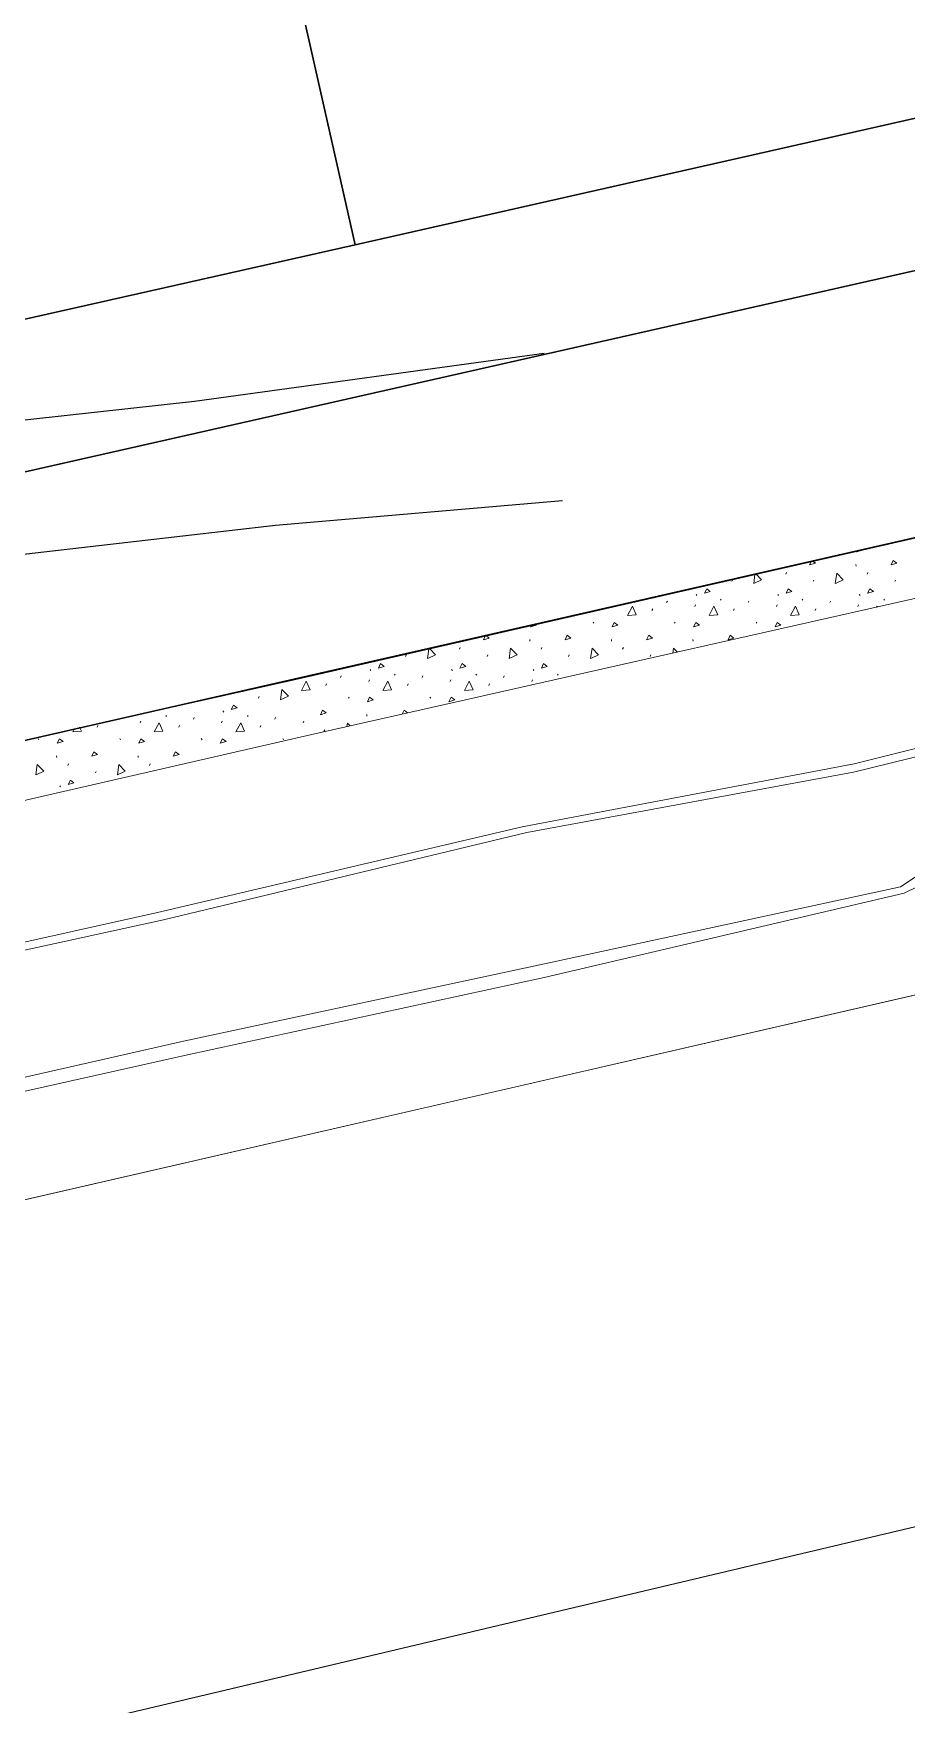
# Model space of a CAD drawing. Header units: metres. Extents: x -703672 to 3951284, y -4124475 to 4104628.
# Drawn here: x 327999.6 to 328042.4, y 4102845.4 to 4102927.4 of the extents above; entities that cross this region are included whole.
import ezdxf

# ---------------------------------------------------------------- set-up
doc = ezdxf.new("R2010")
doc.units = ezdxf.units.M
doc.header["$MEASUREMENT"] = 0
for name, color, linetype, lineweight in [('C-DTCH-TOP~', 7, 'Continuous', 0), ('C-PADS-OTLN', 9, 'Continuous', 30), ('V-ANNO-PATT', 9, 'Continuous', 0), ('V-DTCH-BOTD', 252, 'Continuous', 0), ('V-DTCH-TOP~', 252, 'Continuous', 0), ('V-SITE-WALK', 7, 'Continuous', 0)]:
    doc.layers.add(name, color=color, linetype=linetype, lineweight=lineweight)
doc.layers.add('ra', color=7, linetype='Continuous')

msp = doc.modelspace()

# ---------------------------------------------------------------- linework, layer by layer
at = {"layer": 'C-DTCH-TOP~'}
for p, q in [((327720.1714716455, 4102805.951463472), (328069.0538425405, 4102886.235816062)), ((328089.4495304952, 4102865.147232361), (327761.2583166112, 4102787.432628253))]:
    msp.add_line(p, q, dxfattribs=at)
at = {"layer": 'C-DTCH-TOP~', "flags": 128}
for points in [[(327517.8345620793, 4102748.37939936), (327532.1012557851, 4102753.865678844), (327563.346068102, 4102764.286165), (327606.1703543523, 4102774.124036111), (327654.2007221422, 4102784.538279964), (327713.2279488214, 4102798.43156791), (327720.1714716455, 4102805.951463472), (328069.0538425405, 4102886.235816062), (328167.8653534192, 4102909.525852308), (328416.727287227, 4102965.683699912), (328463.3450396978, 4102976.663650007)], [(328463.3450396977, 4102950.367365552), (328428.5751802278, 4102942.780686513), (328183.2484712587, 4102886.081839229), (328174.2990880811, 4102883.913678971), (328089.4495304952, 4102865.147232361), (327761.2583166112, 4102787.432628253), (327637.4214089723, 4102761.393897478), (327586.492723332, 4102748.37939936)]]:
    msp.add_lwpolyline(points, dxfattribs=at)
at = {"layer": 'C-PADS-OTLN'}
for p, q in [((328015.34026902, 4102917.000058274), (328006.502841289, 4102956.053009625)), ((328126.868803734, 4102942.218461845), (328015.34026902, 4102917.000058274)), ((328127.9731425433, 4102934.984499494), (327958.3910270059, 4102896.639243376)), ((328131.03762841, 4102922.723677635), (327961.2325516799, 4102884.045854605)), ((328015.3402690198, 4102917.000058275), (327966.5675740978, 4102905.989870715))]:
    msp.add_line(p, q, dxfattribs=at)
at = {"layer": 'ra'}
for p, q in [((328024.6144021499, 4102911.665988653, 8.06), (328007.4527539767, 4102909.304585473, 8.06)), ((328007.4527539767, 4102909.304585473, 8.06), (327984.9838766652, 4102906.846146871, 8.06)), ((328011.4208078427, 4102903.246508012, 8.05), (328025.5061814582, 4102904.442563242, 8.09)), ((327996.5634202952, 4102901.536628407, 8.06), (328011.4208078427, 4102903.246508012, 8.05))]:
    msp.add_line(p, q, dxfattribs=at)
at = {"layer": 'V-ANNO-PATT'}
for p, q in [((328039.9043823772, 4102901.30452413, 7.781012050169544), (328039.9132823698, 4102901.22462413, 7.780998235942015)), ((328039.9043823772, 4102901.30452413, 7.781012050169544), (328039.9132823698, 4102901.22462413, 7.780998235942015)), ((328033.8077837874, 4102900.469124134, 7.785159462826314), (328033.8433837842, 4102900.549124134, 7.785142430738077)), ((328033.8077837874, 4102900.469124134, 7.785159462826314), (328033.8433837842, 4102900.549124134, 7.785142430738077)), ((328036.4580831744, 4102900.833224132, 7.783356598701893), (328036.4935831712, 4102900.913224132, 7.783339635952714)), ((328036.4580831744, 4102900.833224132, 7.783356598701893), (328036.4935831712, 4102900.913224132, 7.783339635952714)), ((328037.8077828258, 4102900.469124134, 7.782385900440914), (328037.8433828226, 4102900.549124134, 7.78236886835267)), ((328037.8077828258, 4102900.469124134, 7.782385900440914), (328037.8433828226, 4102900.549124134, 7.78236886835267)), ((328040.4580822128, 4102900.833224132, 7.780583036316486), (328040.4935822096, 4102900.913224132, 7.780566073567314)), ((328040.4580822128, 4102900.833224132, 7.780583036316486), (328040.4935822096, 4102900.913224132, 7.780566073567314)), ((328041.8077818642, 4102900.469124134, 7.779612338055507), (328041.843381861, 4102900.549124134, 7.77959530596727)), ((328041.8077818642, 4102900.469124134, 7.779612338055507), (328041.843381861, 4102900.549124134, 7.77959530596727)), ((328032.0684841637, 4102899.838924136, 7.786305193600192), (328032.1040841516, 4102899.785624137, 7.786275410338888)), ((328032.0684841637, 4102899.838924136, 7.786305193600192), (328032.1040841516, 4102899.785624137, 7.786275410338888)), ((328033.2646838612, 4102899.612924138, 7.785454141125832), (328033.3001838491, 4102899.559624138, 7.785424427203594)), ((328033.2646838612, 4102899.612924138, 7.785454141125832), (328033.3001838491, 4102899.559624138, 7.785424427203594)), ((328036.0684832021, 4102899.838924136, 7.783531631214785), (328036.10408319, 4102899.785624137, 7.783501847953488)), ((328036.0684832021, 4102899.838924136, 7.783531631214785), (328036.10408319, 4102899.785624137, 7.783501847953488)), ((328037.2646828996, 4102899.612924138, 7.782680578740425), (328037.3001828875, 4102899.559624138, 7.782650864818187)), ((328037.2646828996, 4102899.612924138, 7.782680578740425), (328037.3001828875, 4102899.559624138, 7.782650864818187)), ((328040.0684822405, 4102899.838924136, 7.780758068829385), (328040.1040822284, 4102899.785624137, 7.780728285568081)), ((328040.0684822405, 4102899.838924136, 7.780758068829385), (328040.1040822284, 4102899.785624137, 7.780728285568081)), ((328041.264681938, 4102899.612924138, 7.779907016355025), (328041.3001819259, 4102899.559624138, 7.779877302432787)), ((328041.264681938, 4102899.612924138, 7.779907016355025), (328041.3001819259, 4102899.559624138, 7.779877302432787)), ((328029.8965846335, 4102899.049424141, 7.787735646872463), (328029.9321846302, 4102899.12932414, 7.787718605218451)), ((328029.8965846335, 4102899.049424141, 7.787735646872463), (328029.9321846302, 4102899.12932414, 7.787718605218451)), ((328030.6158844864, 4102899.439124138, 7.787274168827032), (328030.6514844832, 4102899.519024138, 7.787257127173021)), ((328030.6158844864, 4102899.439124138, 7.787274168827032), (328030.6514844832, 4102899.519024138, 7.787257127173021)), ((328032.0011841411, 4102899.253624139, 7.786295870328253), (328032.0367841378, 4102899.333624139, 7.786278838240015)), ((328032.0011841411, 4102899.253624139, 7.786295870328253), (328032.0367841378, 4102899.333624139, 7.786278838240015)), ((328033.8965836719, 4102899.049424141, 7.784962084487063), (328033.9321836687, 4102899.12932414, 7.784945042833051)), ((328033.8965836719, 4102899.049424141, 7.784962084487063), (328033.9321836687, 4102899.12932414, 7.784945042833051)), ((328034.6158835248, 4102899.439124138, 7.784500606441625), (328034.6514835216, 4102899.519024138, 7.784483564787621)), ((328034.6158835248, 4102899.439124138, 7.784500606441625), (328034.6514835216, 4102899.519024138, 7.784483564787621)), ((328036.0011831795, 4102899.253624139, 7.783522307942853), (328036.0367831762, 4102899.333624139, 7.783505275854615)), ((328036.0011831795, 4102899.253624139, 7.783522307942853), (328036.0367831762, 4102899.333624139, 7.783505275854615)), ((328037.8965827103, 4102899.049424141, 7.782188522101656), (328037.9321827071, 4102899.12932414, 7.782171480447644)), ((328037.8965827103, 4102899.049424141, 7.782188522101656), (328037.9321827071, 4102899.12932414, 7.782171480447644)), ((328038.6158825632, 4102899.439124138, 7.781727044056225), (328038.65148256, 4102899.519024138, 7.781710002402214)), ((328038.6158825632, 4102899.439124138, 7.781727044056225), (328038.65148256, 4102899.519024138, 7.781710002402214)), ((328040.0011822179, 4102899.253624139, 7.780748745557446), (328040.0367822147, 4102899.333624139, 7.780731713469208)), ((328040.0011822179, 4102899.253624139, 7.780748745557446), (328040.0367822147, 4102899.333624139, 7.780731713469208)), ((328027.0066852905, 4102898.481124143, 7.7896851140789), (328027.0421852785, 4102898.427824143, 7.789655400156661)), ((328027.0066852905, 4102898.481124143, 7.7896851140789), (328027.0421852785, 4102898.427824143, 7.789655400156661)), ((328031.006684329, 4102898.481124143, 7.786911551693493), (328031.0421843169, 4102898.427824143, 7.786881837771254)), ((328031.006684329, 4102898.481124143, 7.786911551693493), (328031.0421843169, 4102898.427824143, 7.786881837771254)), ((328035.0066833674, 4102898.481124143, 7.784137989308093), (328035.0421833553, 4102898.427824143, 7.784108275385854)), ((328035.0066833674, 4102898.481124143, 7.784137989308093), (328035.0421833553, 4102898.427824143, 7.784108275385854)), ((328020.458086777, 4102897.157924149, 7.794099277453114), (328020.4935867738, 4102897.237924149, 7.794082314703935)), ((328020.458086777, 4102897.157924149, 7.794099277453114), (328020.4935867738, 4102897.237924149, 7.794082314703935)), ((328023.9043859798, 4102897.629224147, 7.791754728920765), (328023.9132859723, 4102897.549324147, 7.791740914693236)), ((328023.9043859798, 4102897.629224147, 7.791754728920765), (328023.9132859723, 4102897.549324147, 7.791740914693236)), ((328024.4580858155, 4102897.157924149, 7.791325715067707), (328024.4935858122, 4102897.237924149, 7.791308752318528)), ((328024.4580858155, 4102897.157924149, 7.791325715067707), (328024.4935858122, 4102897.237924149, 7.791308752318528)), ((328027.9043850182, 4102897.629224147, 7.788981166535358), (328027.9132850108, 4102897.549324147, 7.788967352307829)), ((328027.9043850182, 4102897.629224147, 7.788981166535358), (328027.9132850108, 4102897.549324147, 7.788967352307829)), ((328028.4580848539, 4102897.157924149, 7.7885521526823), (328028.4935848506, 4102897.237924149, 7.788535189933128)), ((328028.4580848539, 4102897.157924149, 7.7885521526823), (328028.4935848506, 4102897.237924149, 7.788535189933128)), ((328031.9043840566, 4102897.629224147, 7.786207604149958), (328031.9132840492, 4102897.549324147, 7.786193789922429)), ((328031.9043840566, 4102897.629224147, 7.786207604149958), (328031.9132840492, 4102897.549324147, 7.786193789922429)), ((328017.80778739, 4102896.79382415, 7.795902141577535), (328017.8433873868, 4102896.87382415, 7.795885109489291)), ((328017.80778739, 4102896.79382415, 7.795902141577535), (328017.8433873868, 4102896.87382415, 7.795885109489291)), ((328021.8077864284, 4102896.79382415, 7.793128579192128), (328021.8433864252, 4102896.87382415, 7.793111547103891)), ((328021.8077864284, 4102896.79382415, 7.793128579192128), (328021.8433864252, 4102896.87382415, 7.793111547103891)), ((328025.8077854668, 4102896.79382415, 7.790355016806728), (328025.8433854636, 4102896.87382415, 7.790337984718491)), ((328025.8077854668, 4102896.79382415, 7.790355016806728), (328025.8433854636, 4102896.87382415, 7.790337984718491)), ((328029.8077845052, 4102896.79382415, 7.787581454421321), (328029.843384502, 4102896.87382415, 7.787564422333084)), ((328029.8077845052, 4102896.79382415, 7.787581454421321), (328029.843384502, 4102896.87382415, 7.787564422333084)), ((328013.8965882361, 4102895.374124157, 7.798478325623684), (328013.9321882328, 4102895.454024157, 7.798461283969672)), ((328013.8965882361, 4102895.374124157, 7.798478325623684), (328013.9321882328, 4102895.454024157, 7.798461283969672)), ((328014.615888089, 4102895.763824155, 7.798016847578253), (328014.6514880857, 4102895.843724155, 7.797999805924242)), ((328014.615888089, 4102895.763824155, 7.798016847578253), (328014.6514880857, 4102895.843724155, 7.797999805924242)), ((328016.0011877436, 4102895.578324156, 7.797038549079474), (328016.0367877404, 4102895.658324156, 7.797021516991236)), ((328016.0011877436, 4102895.578324156, 7.797038549079474), (328016.0367877404, 4102895.658324156, 7.797021516991236)), ((328016.0684877663, 4102896.163624153, 7.797047872351406), (328016.1040877542, 4102896.110324154, 7.797018089090109)), ((328016.0684877663, 4102896.163624153, 7.797047872351406), (328016.1040877542, 4102896.110324154, 7.797018089090109)), ((328017.2646874638, 4102895.937624154, 7.796196819877053), (328017.3001874517, 4102895.884324155, 7.796167105954808)), ((328017.2646874638, 4102895.937624154, 7.796196819877053), (328017.3001874517, 4102895.884324155, 7.796167105954808)), ((328017.8965872745, 4102895.374124157, 7.795704763238277), (328017.9321872712, 4102895.454024157, 7.795687721584272)), ((328017.8965872745, 4102895.374124157, 7.795704763238277), (328017.9321872712, 4102895.454024157, 7.795687721584272)), ((328018.6158871274, 4102895.763824155, 7.795243285192846), (328018.6514871242, 4102895.843724155, 7.795226243538835)), ((328018.6158871274, 4102895.763824155, 7.795243285192846), (328018.6514871242, 4102895.843724155, 7.795226243538835)), ((328020.001186782, 4102895.578324156, 7.794264986694074), (328020.0367867788, 4102895.658324156, 7.794247954605837)), ((328020.001186782, 4102895.578324156, 7.794264986694074), (328020.0367867788, 4102895.658324156, 7.794247954605837)), ((328020.0684868047, 4102896.163624153, 7.794274309966006), (328020.1040867926, 4102896.110324154, 7.794244526704702)), ((328020.0684868047, 4102896.163624153, 7.794274309966006), (328020.1040867926, 4102896.110324154, 7.794244526704702)), ((328021.2646865022, 4102895.937624154, 7.793423257491646), (328021.3001864901, 4102895.884324155, 7.793393543569408)), ((328021.2646865022, 4102895.937624154, 7.793423257491646), (328021.3001864901, 4102895.884324155, 7.793393543569408)), ((328021.8965863129, 4102895.374124157, 7.792931200852877), (328021.9321863096, 4102895.454024157, 7.792914159198865)), ((328021.8965863129, 4102895.374124157, 7.792931200852877), (328021.9321863096, 4102895.454024157, 7.792914159198865)), ((328022.6158861658, 4102895.763824155, 7.792469722807446), (328022.6514861626, 4102895.843724155, 7.792452681153435)), ((328022.6158861658, 4102895.763824155, 7.792469722807446), (328022.6514861626, 4102895.843724155, 7.792452681153435)), ((328024.0011858204, 4102895.578324156, 7.791491424308667), (328024.0367858172, 4102895.658324156, 7.791474392220429)), ((328024.0011858204, 4102895.578324156, 7.791491424308667), (328024.0367858172, 4102895.658324156, 7.791474392220429)), ((328024.0684858431, 4102896.163624153, 7.791500747580599), (328024.104085831, 4102896.110324154, 7.791470964319302)), ((328024.0684858431, 4102896.163624153, 7.791500747580599), (328024.104085831, 4102896.110324154, 7.791470964319302)), ((328025.2646855406, 4102895.937624154, 7.790649695106246), (328025.3001855285, 4102895.884324155, 7.790619981184001)), ((328025.2646855406, 4102895.937624154, 7.790649695106246), (328025.3001855285, 4102895.884324155, 7.790619981184001)), ((328010.5908674586, 4102894.757338101, 7.80154998902875), (328010.6264686688, 4102894.83732671, 7.80023235221261)), ((328010.5908674586, 4102894.757338101, 7.80154998902875), (328010.6264686688, 4102894.83732671, 7.80023235221261)), ((328015.0066879315, 4102894.80582416, 7.797654230444714), (328015.0421879194, 4102894.752524159, 7.797624516522475)), ((328015.0066879315, 4102894.80582416, 7.797654230444714), (328015.0421879194, 4102894.752524159, 7.797624516522475)), ((328019.00668697, 4102894.80582416, 7.794880668059307), (328019.0421869578, 4102894.752524159, 7.794850954137068)), ((328019.00668697, 4102894.80582416, 7.794880668059307), (328019.0421869578, 4102894.752524159, 7.794850954137068)), ((328006.0477562199, 4102893.901260006, 7.811875653092805), (328006.0832553892, 4102893.847967595, 7.812807258687734)), ((328006.0477562199, 4102893.901260006, 7.811875653092805), (328006.0832553892, 4102893.847967595, 7.812807258687734)), ((328007.3989530028, 4102893.727484752, 7.8160343613702), (328007.4345542114, 4102893.807373376, 7.814718411975775)), ((328007.3989530028, 4102893.727484752, 7.8160343613702), (328007.4345542114, 4102893.807373376, 7.814718411975775)), ((328008.8515585259, 4102894.127227828, 7.810606020843551), (328008.8871576953, 4102894.073935417, 7.811537717170374)), ((328008.8515585259, 4102894.127227828, 7.810606020843551), (328008.8871576953, 4102894.073935417, 7.811537717170374)), ((328010.0477545734, 4102893.901260006, 7.815504928820502), (328010.0832537428, 4102893.847967595, 7.816436534415431)), ((328010.0477545734, 4102893.901260006, 7.815504928820502), (328010.0832537428, 4102893.847967595, 7.816436534415431)), ((328011.3989513564, 4102893.727484752, 7.819663637097904), (328011.434552565, 4102893.807373376, 7.818347687703472)), ((328011.3989513564, 4102893.727484752, 7.819663637097904), (328011.434552565, 4102893.807373376, 7.818347687703472)), ((328015.9043876592, 4102893.953924163, 7.796950282901172), (328015.9132876518, 4102893.874024164, 7.796936468673643)), ((328015.9043876592, 4102893.953924163, 7.796950282901172), (328015.9132876518, 4102893.874024164, 7.796936468673643)), ((328002.6796489788, 4102893.337840237, 7.818328333548962), (328002.7152501875, 4102893.417728862, 7.81701238415453)), ((328002.6796489788, 4102893.337840237, 7.818328333548962), (328002.7152501875, 4102893.417728862, 7.81701238415453)), ((328004.784251239, 4102893.542011164, 7.816792161835863), (328004.8198524491, 4102893.621999773, 7.815474525019724)), ((328004.784251239, 4102893.542011164, 7.816792161835863), (328004.8198524491, 4102893.621999773, 7.815474525019724)), ((328006.6796473323, 4102893.337840237, 7.821957609276659), (328006.715248541, 4102893.417728862, 7.820641659882227)), ((328006.6796473323, 4102893.337840237, 7.821957609276659), (328006.715248541, 4102893.417728862, 7.820641659882227)), ((328008.7842495925, 4102893.542011164, 7.82042143756356), (328008.8198508027, 4102893.621999773, 7.819103800747413)), ((328008.7842495925, 4102893.542011164, 7.82042143756356), (328008.8198508027, 4102893.621999773, 7.819103800747413)), ((328010.6796456859, 4102893.337840237, 7.825586885004356), (328010.7152468946, 4102893.417728862, 7.824270935609924)), ((328010.6796456859, 4102893.337840237, 7.825586885004356), (328010.7152468946, 4102893.417728862, 7.824270935609924)), ((328012.7842479461, 4102893.542011164, 7.824050713291257), (328012.8198491562, 4102893.621999773, 7.822733076475117)), ((328012.7842479461, 4102893.542011164, 7.824050713291257), (328012.8198491562, 4102893.621999773, 7.822733076475117)), ((328013.8077881078, 4102893.118524167, 7.798324133172542), (328013.8433881046, 4102893.198524167, 7.798307101084305)), ((328013.8077881078, 4102893.118524167, 7.798324133172542), (328013.8433881046, 4102893.198524167, 7.798307101084305)), ((327999.7897414676, 4102892.769621152, 7.825295890160568), (327999.8252406369, 4102892.716328741, 7.826227495755489)), ((327999.7897414676, 4102892.769621152, 7.825295890160568), (327999.8252406369, 4102892.716328741, 7.826227495755489)), ((328003.7897398211, 4102892.769621152, 7.828925165888265), (328003.8252389904, 4102892.716328741, 7.829856771483186)), ((328003.7897398211, 4102892.769621152, 7.828925165888265), (328003.8252389904, 4102892.716328741, 7.829856771483186)), ((328007.7897381746, 4102892.769621152, 7.832554441615954), (328007.825237344, 4102892.716328741, 7.833486047210883)), ((328007.7897381746, 4102892.769621152, 7.832554441615954), (328007.825237344, 4102892.716328741, 7.833486047210883)), ((328011.7897365282, 4102892.769621152, 7.836183717343658), (328011.8252356976, 4102892.716328741, 7.83711532293858)), ((328011.7897365282, 4102892.769621152, 7.836183717343658), (328011.8252356976, 4102892.716328741, 7.83711532293858)), ((328000.6874280552, 4102891.917842445, 7.840485535935798), (328000.6963268282, 4102891.837953821, 7.841841861022694)), ((328000.6874280552, 4102891.917842445, 7.840485535935798), (328000.6963268282, 4102891.837953821, 7.841841861022694)), ((328001.2411206115, 4102891.446609549, 7.848940736960103), (328001.2766218217, 4102891.526598159, 7.847623009412068)), ((328001.2411206115, 4102891.446609549, 7.848940736960103), (328001.2766218217, 4102891.526598159, 7.847623009412068)), ((328004.6874264088, 4102891.917842445, 7.844114811663488), (328004.6963251818, 4102891.837953821, 7.84547113675039)), ((328004.6874264088, 4102891.917842445, 7.844114811663488), (328004.6963251818, 4102891.837953821, 7.84547113675039)), ((328005.241118965, 4102891.446609549, 7.852570012687799), (328005.2766201752, 4102891.526598159, 7.851252285139765)), ((328005.241118965, 4102891.446609549, 7.852570012687799), (328005.2766201752, 4102891.526598159, 7.851252285139765)), ((328002.5908144815, 4102891.08256139, 7.85630924777827), (328002.6264156916, 4102891.162549999, 7.854991610962131)), ((328002.5908144815, 4102891.08256139, 7.85630924777827), (328002.6264156916, 4102891.162549999, 7.854991610962131)), ((328000.8515055489, 4102890.452451117, 7.865365279593078), (328000.8871047182, 4102890.399158706, 7.866296975919894)), ((328000.8515055489, 4102890.452451117, 7.865365279593078), (328000.8871047182, 4102890.399158706, 7.866296975919894))]:
    msp.add_line(p, q, dxfattribs=at)
at = {"layer": 'V-ANNO-PATT', "extrusion": (0.000693390595619208, -9.56577426834568e-05, 0.9999997550295091), "elevation": -157.2334824131771, "flags": 128}
msp.add_lwpolyline([(328040.1357355154, 4102902.020449386), (328040.1389278488, 4102902.018055135), (328039.854827849, 4102901.929255136)], dxfattribs=at)
msp.add_lwpolyline([(328040.1357355154, 4102902.020449386), (328040.1389278488, 4102902.018055135), (328039.854827849, 4102901.929255136)], dxfattribs=at)
at = {"layer": 'V-ANNO-PATT', "extrusion": (0.0006933905932334654, -9.56577350506896e-05, 0.9999997550295114), "elevation": -157.2334518793009, "flags": 128}
msp.add_lwpolyline([(328037.717875519, 4102901.468719373), (328037.831827849, 4102901.383255127), (328037.5477278488, 4102901.294455127)], dxfattribs=at)
msp.add_lwpolyline([(328037.717875519, 4102901.468719373), (328037.831827849, 4102901.383255127), (328037.5477278488, 4102901.294455127)], dxfattribs=at)
at = {"layer": 'V-ANNO-PATT', "extrusion": (9.241827990743445e-05, 0.000192646574287797, 0.9999999771730793), "elevation": 828.5091382049861, "flags": 128}
msp.add_lwpolyline([(328037.6298627619, 4102901.207249563), (328037.7028235216, 4102901.359336792)], dxfattribs=at)
msp.add_lwpolyline([(328037.6298627619, 4102901.207249563), (328037.7028235216, 4102901.359336792)], dxfattribs=at)
at = {"layer": 'V-ANNO-PATT', "extrusion": (9.241827980269349e-05, 0.0001926465740989781, 0.9999999771730793), "elevation": 828.5079339082389, "flags": 128}
msp.add_lwpolyline([(328039.9369623818, 4102901.842049804), (328039.9515579973, 4102901.872474468)], dxfattribs=at)
msp.add_lwpolyline([(328039.9369623818, 4102901.842049804), (328039.9515579973, 4102901.872474468)], dxfattribs=at)
at = {"layer": 'V-ANNO-PATT', "extrusion": (0.0006933905933360381, -9.565773537885294e-05, 0.9999997550295113), "flags": 128}
for points, elevation in [([(328041.5477278495, 4102901.294455136), (328041.6542278495, 4102901.516455135), (328041.8318278493, 4102901.383255137), (328041.5477278495, 4102901.294455136)], -157.2334531920746), ([(328041.5477278495, 4102901.294455136), (328041.6542278495, 4102901.516455135), (328041.8318278493, 4102901.383255137), (328041.5477278495, 4102901.294455136)], -157.2334531920746), ([(328027.8548278493, 4102898.253955136), (328027.9613278493, 4102898.475955134), (328028.1389278495, 4102898.342755137), (328027.8548278493, 4102898.253955136)], -157.2334531920767), ([(328027.8548278493, 4102898.253955136), (328027.9613278493, 4102898.475955134), (328028.1389278495, 4102898.342755137), (328027.8548278493, 4102898.253955136)], -157.2334531920767), ([(328031.8548278493, 4102898.253955135), (328031.9613278495, 4102898.475955134), (328032.1389278493, 4102898.342755137), (328031.8548278493, 4102898.253955135)], -157.233453192076), ([(328031.8548278493, 4102898.253955135), (328031.9613278495, 4102898.475955134), (328032.1389278493, 4102898.342755137), (328031.8548278493, 4102898.253955135)], -157.233453192076), ([(328035.8548278495, 4102898.253955137), (328035.9613278494, 4102898.475955135), (328036.1389278493, 4102898.342755137), (328035.8548278495, 4102898.253955137)], -157.2334531920753), ([(328035.8548278495, 4102898.253955137), (328035.9613278494, 4102898.475955135), (328036.1389278493, 4102898.342755137), (328035.8548278495, 4102898.253955137)], -157.2334531920753), ([(328025.5477278493, 4102897.619155136), (328025.6542278495, 4102897.841155137), (328025.8318278496, 4102897.707955135), (328025.5477278493, 4102897.619155136)], -157.2334531920771), ([(328025.5477278493, 4102897.619155136), (328025.6542278495, 4102897.841155137), (328025.8318278496, 4102897.707955135), (328025.5477278493, 4102897.619155136)], -157.2334531920771), ([(328029.5477278495, 4102897.619155135), (328029.6542278496, 4102897.841155139), (328029.8318278493, 4102897.707955137), (328029.5477278495, 4102897.619155135)], -157.2334531920764), ([(328029.5477278495, 4102897.619155135), (328029.6542278496, 4102897.841155139), (328029.8318278493, 4102897.707955137), (328029.5477278495, 4102897.619155135)], -157.2334531920764), ([(328033.5477278496, 4102897.619155136), (328033.6542278495, 4102897.841155138), (328033.8318278493, 4102897.707955137), (328033.5477278496, 4102897.619155136)], -157.2334531920758), ([(328033.5477278496, 4102897.619155136), (328033.6542278495, 4102897.841155138), (328033.8318278493, 4102897.707955137), (328033.5477278496, 4102897.619155136)], -157.2334531920758), ([(328015.8548278494, 4102894.578655136), (328015.9613278495, 4102894.800655133), (328016.1389278493, 4102894.667455135), (328015.8548278494, 4102894.578655136)], -157.2334531920787), ([(328015.8548278494, 4102894.578655136), (328015.9613278495, 4102894.800655133), (328016.1389278493, 4102894.667455135), (328015.8548278494, 4102894.578655136)], -157.2334531920787), ([(328019.8548278495, 4102894.578655136), (328019.9613278495, 4102894.800655135), (328020.1389278492, 4102894.667455137), (328019.8548278495, 4102894.578655136)], -157.2334531920779), ([(328019.8548278495, 4102894.578655136), (328019.9613278495, 4102894.800655135), (328020.1389278492, 4102894.667455137), (328019.8548278495, 4102894.578655136)], -157.2334531920779), ([(328013.5477278495, 4102893.943855135), (328013.6542278494, 4102894.165855135), (328013.8318278495, 4102894.032655137), (328013.5477278495, 4102893.943855135)], -157.2334531920789), ([(328013.5477278495, 4102893.943855135), (328013.6542278494, 4102894.165855135), (328013.8318278495, 4102894.032655137), (328013.5477278495, 4102893.943855135)], -157.2334531920789)]:
    msp.add_lwpolyline(points, dxfattribs=dict(at, elevation=elevation))
at = {"layer": 'V-ANNO-PATT', "extrusion": (7.198133517958135e-08, 5.188994139604652e-07, 0.9999999999998629), "elevation": 9.937006532815536, "flags": 128}
msp.add_lwpolyline([(328034.8881829608, 4102900.377319538), (328034.9487409852, 4102900.813870532)], dxfattribs=at)
msp.add_lwpolyline([(328034.8881829608, 4102900.377319538), (328034.9487409852, 4102900.813870532)], dxfattribs=at)
at = {"layer": 'V-ANNO-PATT', "extrusion": (0.0006933905931981654, -9.565773529109785e-05, 0.9999997550295114), "elevation": -157.2334528772524, "flags": 128}
msp.add_lwpolyline([(328034.928815521, 4102900.832285477), (328035.1923278496, 4102900.560155136), (328034.8122278496, 4102900.384055138)], dxfattribs=at)
msp.add_lwpolyline([(328034.928815521, 4102900.832285477), (328035.1923278496, 4102900.560155136), (328034.8122278496, 4102900.384055138)], dxfattribs=at)
at = {"layer": 'V-ANNO-PATT', "extrusion": (0.0006933905931903538, -9.565773539337209e-05, 0.9999997550295114), "flags": 128}
for points, elevation in [([(328038.8039278493, 4102900.381055137), (328038.8743278494, 4102900.888555137), (328039.1923278493, 4102900.560155135), (328038.8122278493, 4102900.384055137)], -157.2334532994359), ([(328038.8039278493, 4102900.381055137), (328038.8743278494, 4102900.888555137), (328039.1923278493, 4102900.560155135), (328038.8122278493, 4102900.384055137)], -157.2334532994359), ([(328022.8039278493, 4102896.705755136), (328022.8743278495, 4102897.213255137), (328023.1923278496, 4102896.884855135), (328022.8122278496, 4102896.708755136)], -157.2334532994361), ([(328022.8039278493, 4102896.705755136), (328022.8743278495, 4102897.213255137), (328023.1923278496, 4102896.884855135), (328022.8122278496, 4102896.708755136)], -157.2334532994361), ([(328026.8039278494, 4102896.705755136), (328026.8743278493, 4102897.213255137), (328027.1923278496, 4102896.884855137), (328026.8122278494, 4102896.708755136)], -157.233453299436), ([(328026.8039278494, 4102896.705755136), (328026.8743278493, 4102897.213255137), (328027.1923278496, 4102896.884855137), (328026.8122278494, 4102896.708755136)], -157.233453299436)]:
    msp.add_lwpolyline(points, dxfattribs=dict(at, elevation=elevation))
at = {"layer": 'V-ANNO-PATT', "extrusion": (0.0006933905931134849, -9.565773567559082e-05, 0.9999997550295116), "flags": 128}
for points, elevation in [([(328032.3915278491, 4102899.904555132), (328032.4981278491, 4102900.126555132), (328032.6757278492, 4102899.993355132), (328032.3915278491, 4102899.904555132)], -157.2334544825664), ([(328032.3915278491, 4102899.904555132), (328032.4981278491, 4102900.126555132), (328032.6757278492, 4102899.993355132), (328032.3915278491, 4102899.904555132)], -157.2334544825664), ([(328036.3915278491, 4102899.904555133), (328036.498127849, 4102900.126555133), (328036.6757278489, 4102899.993355132), (328036.3915278491, 4102899.904555133)], -157.2334544825667), ([(328036.3915278491, 4102899.904555133), (328036.498127849, 4102900.126555133), (328036.6757278489, 4102899.993355132), (328036.3915278491, 4102899.904555133)], -157.2334544825667), ([(328040.3915278492, 4102899.904555132), (328040.4981278492, 4102900.126555133), (328040.675727849, 4102899.993355132), (328040.3915278492, 4102899.904555132)], -157.233454482567), ([(328040.3915278492, 4102899.904555132), (328040.4981278492, 4102900.126555133), (328040.675727849, 4102899.993355132), (328040.3915278492, 4102899.904555132)], -157.233454482567), ([(328016.3915278492, 4102896.229255132), (328016.4981278492, 4102896.451255132), (328016.675727849, 4102896.318055133), (328016.3915278492, 4102896.229255132)], -157.2334544825643), ([(328016.3915278492, 4102896.229255132), (328016.4981278492, 4102896.451255132), (328016.675727849, 4102896.318055133), (328016.3915278492, 4102896.229255132)], -157.2334544825643), ([(328020.3915278489, 4102896.229255131), (328020.4981278492, 4102896.451255132), (328020.6757278491, 4102896.318055135), (328020.3915278489, 4102896.229255131)], -157.2334544825646), ([(328020.3915278489, 4102896.229255131), (328020.4981278492, 4102896.451255132), (328020.6757278491, 4102896.318055135), (328020.3915278489, 4102896.229255131)], -157.2334544825646), ([(328024.3915278491, 4102896.229255132), (328024.498127849, 4102896.451255132), (328024.675727849, 4102896.318055135), (328024.3915278491, 4102896.229255132)], -157.2334544825648), ([(328024.3915278491, 4102896.229255132), (328024.498127849, 4102896.451255132), (328024.675727849, 4102896.318055135), (328024.3915278491, 4102896.229255132)], -157.2334544825648)]:
    msp.add_lwpolyline(points, dxfattribs=dict(at, elevation=elevation))
at = {"layer": 'V-ANNO-PATT', "extrusion": (0.0006933905932371473, -9.565773548262009e-05, 0.9999997550295116), "flags": 128}
for points, elevation in [([(328028.6135278497, 4102898.813455136), (328028.8533278491, 4102899.266255138), (328029.0398278492, 4102898.848955136), (328028.6224278494, 4102898.813455136)], -157.2334536502616), ([(328028.6135278497, 4102898.813455136), (328028.8533278491, 4102899.266255138), (328029.0398278492, 4102898.848955136), (328028.6224278494, 4102898.813455136)], -157.2334536502616), ([(328032.6135278494, 4102898.813455135), (328032.8533278494, 4102899.266255138), (328033.0398278492, 4102898.848955136), (328032.6224278494, 4102898.813455136)], -157.2334536502613), ([(328032.6135278494, 4102898.813455135), (328032.8533278494, 4102899.266255138), (328033.0398278492, 4102898.848955136), (328032.6224278494, 4102898.813455136)], -157.2334536502613), ([(328036.6135278494, 4102898.813455135), (328036.8533278495, 4102899.266255137), (328037.0398278494, 4102898.848955136), (328036.6224278491, 4102898.813455135)], -157.2334536502612), ([(328036.6135278494, 4102898.813455135), (328036.8533278495, 4102899.266255137), (328037.0398278494, 4102898.848955136), (328036.6224278491, 4102898.813455135)], -157.2334536502612), ([(328012.6135278494, 4102895.138155136), (328012.8533278496, 4102895.590955137), (328013.0398278494, 4102895.173655136), (328012.6224278492, 4102895.138155137)], -157.2334536502623), ([(328012.6135278494, 4102895.138155136), (328012.8533278496, 4102895.590955137), (328013.0398278494, 4102895.173655136), (328012.6224278492, 4102895.138155137)], -157.2334536502623), ([(328016.6135278494, 4102895.138155135), (328016.8533278494, 4102895.590955137), (328017.0398278493, 4102895.173655136), (328016.6224278493, 4102895.138155136)], -157.233453650262), ([(328016.6135278494, 4102895.138155135), (328016.8533278494, 4102895.590955137), (328017.0398278493, 4102895.173655136), (328016.6224278493, 4102895.138155136)], -157.233453650262), ([(328020.6135278493, 4102895.138155135), (328020.8533278494, 4102895.590955136), (328021.0398278494, 4102895.173655136), (328020.6224278494, 4102895.138155135)], -157.2334536502619), ([(328020.6135278493, 4102895.138155135), (328020.8533278494, 4102895.590955136), (328021.0398278494, 4102895.173655136), (328020.6224278494, 4102895.138155135)], -157.2334536502619)]:
    msp.add_lwpolyline(points, dxfattribs=dict(at, elevation=elevation))
at = {"layer": 'V-ANNO-PATT', "extrusion": (0.0006933905937454844, -9.565773606526479e-05, 0.9999997550295111), "elevation": -157.2334558740382, "flags": 128}
msp.add_lwpolyline([(328040.829630975, 4102899.22150975), (328040.8533278495, 4102899.266255141), (328040.8693283151, 4102899.230453562)], dxfattribs=at)
msp.add_lwpolyline([(328040.829630975, 4102899.22150975), (328040.8533278495, 4102899.266255141), (328040.8693283151, 4102899.230453562)], dxfattribs=at)
at = {"layer": 'V-ANNO-PATT', "extrusion": (0.000693390593382035, -9.56577355260116e-05, 0.9999997550295114), "elevation": -157.2334537807663, "flags": 128}
msp.add_lwpolyline([(328024.1109246481, 4102898.363757534), (328024.1389278493, 4102898.342755137), (328023.8548278492, 4102898.253955137)], dxfattribs=at)
msp.add_lwpolyline([(328024.1109246481, 4102898.363757534), (328024.1389278493, 4102898.342755137), (328023.8548278492, 4102898.253955137)], dxfattribs=at)
at = {"layer": 'V-ANNO-PATT', "extrusion": (9.241827913929816e-05, 0.0001926465737528684, 0.9999999771730794), "elevation": 828.5164882229878, "flags": 128}
msp.add_lwpolyline([(328023.9369650601, 4102898.166748106), (328023.9646347996, 4102898.224425877)], dxfattribs=at)
msp.add_lwpolyline([(328023.9369650601, 4102898.166748106), (328023.9646347996, 4102898.224425877)], dxfattribs=at)
at = {"layer": 'V-ANNO-PATT', "extrusion": (7.198133511502358e-08, 5.188994135428402e-07, 0.9999999999998628), "elevation": 9.947746151020006, "flags": 128}
msp.add_lwpolyline([(328018.8881865624, 4102896.70201955), (328018.9522213185, 4102897.163633625)], dxfattribs=at)
msp.add_lwpolyline([(328018.8881865624, 4102896.70201955), (328018.9522213185, 4102897.163633625)], dxfattribs=at)
at = {"layer": 'V-ANNO-PATT', "extrusion": (0.0006933905932390107, -9.565773537925937e-05, 0.9999997550295114), "elevation": -157.2334532255722, "flags": 128}
msp.add_lwpolyline([(328018.9095674857, 4102897.176863008), (328019.1923278496, 4102896.884855136), (328018.8122278497, 4102896.708755137)], dxfattribs=at)
msp.add_lwpolyline([(328018.9095674857, 4102897.176863008), (328019.1923278496, 4102896.884855136), (328018.8122278497, 4102896.708755137)], dxfattribs=at)
at = {"layer": 'V-ANNO-PATT', "extrusion": (0.0006933905933622671, -9.565773546276779e-05, 0.9999997550295114), "elevation": -157.2334535277682, "flags": 128}
msp.add_lwpolyline([(328021.6930646511, 4102897.812027535), (328021.8318278491, 4102897.707955136), (328021.5477278493, 4102897.619155136)], dxfattribs=at)
msp.add_lwpolyline([(328021.6930646511, 4102897.812027535), (328021.8318278491, 4102897.707955136), (328021.5477278493, 4102897.619155136)], dxfattribs=at)
at = {"layer": 'V-ANNO-PATT', "extrusion": (9.241827982442589e-05, 0.0001926465742737628, 0.9999999771730793), "elevation": 828.5176940725856, "flags": 128}
msp.add_lwpolyline([(328021.62986544, 4102897.531947863), (328021.7159003232, 4102897.711288199)], dxfattribs=at)
msp.add_lwpolyline([(328021.62986544, 4102897.531947863), (328021.7159003232, 4102897.711288199)], dxfattribs=at)
at = {"layer": 'V-ANNO-PATT', "extrusion": (0.0006933905933996221, -9.56577353387443e-05, 0.9999997550295113), "elevation": -157.2334530066568, "flags": 128}
msp.add_lwpolyline([(328030.840723567, 4102896.971008356), (328030.8743278497, 4102897.213255138), (328031.0608738757, 4102897.020608234)], dxfattribs=at)
msp.add_lwpolyline([(328030.840723567, 4102896.971008356), (328030.8743278497, 4102897.213255138), (328031.0608738757, 4102897.020608234)], dxfattribs=at)
at = {"layer": 'V-ANNO-PATT', "extrusion": (0.0006933905929934165, -9.565773819938208e-05, 0.9999997550295114), "elevation": -157.2334648768051, "flags": 128}
msp.add_lwpolyline([(328028.4938022518, 4102896.442246852), (328028.4981278493, 4102896.451255133), (328028.5063650302, 4102896.445077247)], dxfattribs=at)
msp.add_lwpolyline([(328028.4938022518, 4102896.442246852), (328028.4981278493, 4102896.451255133), (328028.5063650302, 4102896.445077247)], dxfattribs=at)
at = {"layer": 'V-ANNO-PATT', "extrusion": (-0.0009071897396262242, 0.01687422407821517, 0.9998572085895738), "flags": 128}
for points, elevation in [([(-547799.8440513746, -4078786.392037659), (-547799.9415985065, -4078786.8950257), (-547800.2415073592, -4078786.550025351), (-547799.8525004785, -4078786.39458769)], 68943.3980981284), ([(-547799.8440513746, -4078786.392037659), (-547799.9415985065, -4078786.8950257), (-547800.2415073592, -4078786.550025351), (-547799.8525004785, -4078786.39458769)], 68943.3980981284), ([(-547787.664026692, -4078783.366342896), (-547787.7615738236, -4078783.869330935), (-547788.0614826764, -4078783.524330586), (-547787.6724757953, -4078783.368892924)], 68943.39809812825), ([(-547787.664026692, -4078783.366342896), (-547787.7615738236, -4078783.869330935), (-547788.0614826764, -4078783.524330586), (-547787.6724757953, -4078783.368892924)], 68943.39809812825), ([(-547791.6582568726, -4078783.151574971), (-547791.7558040045, -4078783.654563009), (-547792.0557128572, -4078783.309562658), (-547791.6667059761, -4078783.154124999)], 68943.39809812834), ([(-547791.6582568726, -4078783.151574971), (-547791.7558040045, -4078783.654563009), (-547792.0557128572, -4078783.309562658), (-547791.6667059761, -4078783.154124999)], 68943.39809812834)]:
    msp.add_lwpolyline(points, dxfattribs=dict(at, elevation=elevation))
at = {"layer": 'V-ANNO-PATT', "extrusion": (-0.0009071897479533485, 0.01687422409147415, 0.9998572085893425), "flags": 128}
for points, elevation in [([(-547797.4113823855, -4078786.045504143), (-547797.5297482401, -4078786.261460353), (-547797.6999402883, -4078786.118916795), (-547797.4113823855, -4078786.045504143)], 68943.39814979715), ([(-547797.4113823855, -4078786.045504143), (-547797.5297482401, -4078786.261460353), (-547797.6999402883, -4078786.118916795), (-547797.4113823855, -4078786.045504143)], 68943.39814979715), ([(-547789.2255878825, -4078782.805041455), (-547789.3439537368, -4078783.020997666), (-547789.5141457848, -4078782.878454104), (-547789.2255878825, -4078782.805041455)], 68943.39814979714), ([(-547789.2255878825, -4078782.805041455), (-547789.3439537368, -4078783.020997666), (-547789.5141457848, -4078782.878454104), (-547789.2255878825, -4078782.805041455)], 68943.39814979714)]:
    msp.add_lwpolyline(points, dxfattribs=dict(at, elevation=elevation))
at = {"layer": 'V-ANNO-PATT', "extrusion": (0.0006933905932407831, -9.565773530517995e-05, 0.9999997550295116), "elevation": -157.2334529210514, "flags": 128}
msp.add_lwpolyline([(328017.5650688745, 4102893.980002625), (328017.6542278493, 4102894.165855137), (328017.8241909165, 4102894.038382835)], dxfattribs=at)
msp.add_lwpolyline([(328017.5650688745, 4102893.980002625), (328017.6542278493, 4102894.165855137), (328017.8241909165, 4102894.038382835)], dxfattribs=at)
at = {"layer": 'V-ANNO-PATT', "extrusion": (0.006781233025838686, 0.01280240885966831, 0.9998950510958835), "elevation": 54758.9898893291, "flags": 128}
msp.add_lwpolyline([(327993.8848865338, 4102528.270597097), (327993.9765885852, 4102528.443704839)], dxfattribs=at)
msp.add_lwpolyline([(327993.8848865338, 4102528.270597097), (327993.9765885852, 4102528.443704839)], dxfattribs=at)
at = {"layer": 'V-ANNO-PATT', "extrusion": (-0.000907189749338794, 0.01687422408248586, 0.9998572085894929), "elevation": 68943.39811246467, "flags": 128}
msp.add_lwpolyline([(-547789.9384385269, -4078785.583063798), (-547790.0140600771, -4078785.386094278), (-547789.5953560926, -4078785.373056519)], dxfattribs=at)
msp.add_lwpolyline([(-547789.9384385269, -4078785.583063798), (-547790.0140600771, -4078785.386094278), (-547789.5953560926, -4078785.373056519)], dxfattribs=at)
at = {"layer": 'V-ANNO-PATT', "extrusion": (-0.0009071897470214601, 0.01687422405477929, 0.9998572085899626), "elevation": 68943.39799954765, "flags": 128}
for points in [[(-547793.5804995716, -4078785.158795158), (-547793.8442654005, -4078785.598066678), (-547794.0080907185, -4078785.171355058), (-547793.5893867337, -4078785.158317299)], [(-547793.5804995716, -4078785.158795158), (-547793.8442654005, -4078785.598066678), (-547794.0080907185, -4078785.171355058), (-547793.5893867337, -4078785.158317299)], [(-547797.5747297523, -4078784.944027231), (-547797.8384955814, -4078785.383298751), (-547798.002320899, -4078784.95658713), (-547797.5836169147, -4078784.943549371)], [(-547797.5747297523, -4078784.944027231), (-547797.8384955814, -4078785.383298751), (-547798.002320899, -4078784.95658713), (-547797.5836169147, -4078784.943549371)]]:
    msp.add_lwpolyline(points, dxfattribs=at)
at = {"layer": 'V-ANNO-PATT', "extrusion": (0.0006933905930549987, -9.56577352607016e-05, 0.9999997550295116), "elevation": -157.2334527995017, "flags": 128}
msp.add_lwpolyline([(328014.8508186558, 4102893.3684819), (328014.8743278492, 4102893.537955136), (328015.004833438, 4102893.403181439)], dxfattribs=at)
msp.add_lwpolyline([(328014.8508186558, 4102893.3684819), (328014.8743278492, 4102893.537955136), (328015.004833438, 4102893.403181439)], dxfattribs=at)
at = {"layer": 'V-ANNO-PATT', "extrusion": (-0.0009071897267185767, 0.01687422402313566, 0.9998572085905151), "flags": 128}
for points, elevation in [([(-547788.7941390991, -4078784.85621054), (-547788.9124050975, -4078785.072172119), (-547789.0825971455, -4078784.929628559), (-547788.7941390991, -4078784.85621054)], 68943.39787637675), ([(-547788.7941390991, -4078784.85621054), (-547788.9124050975, -4078785.072172119), (-547789.0825971455, -4078784.929628559), (-547788.7941390991, -4078784.85621054)], 68943.39787637675), ([(-547792.78836928, -4078784.641442615), (-547792.9066352783, -4078784.857404194), (-547793.0768273264, -4078784.714860634), (-547792.78836928, -4078784.641442615)], 68943.39787637684), ([(-547792.78836928, -4078784.641442615), (-547792.9066352783, -4078784.857404194), (-547793.0768273264, -4078784.714860634), (-547792.78836928, -4078784.641442615)], 68943.39787637684), ([(-547796.7825994609, -4078784.426674692), (-547796.9008654596, -4078784.642636269), (-547797.0710575075, -4078784.50009271), (-547796.7825994609, -4078784.426674692)], 68943.3978763769), ([(-547796.7825994609, -4078784.426674692), (-547796.9008654596, -4078784.642636269), (-547797.0710575075, -4078784.50009271), (-547796.7825994609, -4078784.426674692)], 68943.3978763769)]:
    msp.add_lwpolyline(points, dxfattribs=dict(at, elevation=elevation))
at = {"layer": 'V-ANNO-PATT', "extrusion": (-0.0009071897479370772, 0.01687422409148492, 0.9998572085893425), "flags": 128}
for points, elevation in [([(-547790.4547425406, -4078784.130858471), (-547790.5730085396, -4078784.346820051), (-547790.7432005872, -4078784.204276487), (-547790.4547425406, -4078784.130858471)], 68943.39814984675), ([(-547790.4547425406, -4078784.130858471), (-547790.5730085396, -4078784.346820051), (-547790.7432005872, -4078784.204276487), (-547790.4547425406, -4078784.130858471)], 68943.39814984675), ([(-547794.4489727216, -4078783.916090542), (-547794.5672387199, -4078784.13205212), (-547794.7374307682, -4078783.98950856), (-547794.4489727216, -4078783.916090542)], 68943.39814984672), ([(-547794.4489727216, -4078783.916090542), (-547794.5672387199, -4078784.13205212), (-547794.7374307682, -4078783.98950856), (-547794.4489727216, -4078783.916090542)], 68943.39814984672)]:
    msp.add_lwpolyline(points, dxfattribs=dict(at, elevation=elevation))
at = {"layer": 'V-DTCH-BOTD'}
for points in [[(328086.6929342584, 4102902.055349315, 3.334231805808372), (328081.6881364569, 4102900.958802874, 3.200568293757229), (328065.5561767801, 4102897.451648693, 3.400794354984868), (328039.7916080143, 4102891.120461207, 3.275216668198496), (328023.7548992798, 4102888.154958667, 3.889273209491847), (328005.9306878686, 4102883.872755246, 3.559439108129439), (327988.033150343, 4102879.968984566, 4.712816240034819), (327988.033150343, 4102879.968984566, 4.712816240034819), (327972.4600631287, 4102876.615496069, 3.313646535386283), (327958.2250460193, 4102873.167851743, 3.578089065751485), (327944.7456252446, 4102870.958902313, 4.018659962102326)], [(328089.3785081991, 4102897.143903643, 3.215841370396717), (328083.3221725337, 4102895.788157875, 3.052728399801339), (328063.5763600678, 4102891.467265642, 3.164404259387467), (328044.0546435781, 4102886.789946374, 3.467932851362619), (328042.0954327681, 4102885.503859443, 3.48242453786699), (328024.6197164183, 4102881.712356866, 3.316878302455322), (328006.9180244813, 4102877.929656115, 3.092393369721776), (327986.457150856, 4102873.275611262, 3.240361163074496), (327974.0741906048, 4102870.549471982, 3.555365704115431), (327958.6748306365, 4102866.841151224, 3.547376028575314), (327946.4155942251, 4102862.343027884, 3.62631965052951)]]:
    msp.add_polyline3d(points, dxfattribs=at)
at = {"layer": 'V-DTCH-TOP~', "linetype": 'Continuous'}
for points in [[(328086.4611076897, 4102902.479319617, 4.508873927392557), (328081.5385033732, 4102901.393067363, 4.570073843604476), (328065.4529240285, 4102897.963334469, 4.571848319609622), (328039.8150014437, 4102891.537785443, 4.554543449739072), (328023.5323287831, 4102888.439499692, 4.513106191580576), (328005.635413495, 4102884.231355075, 4.162265346423041), (327972.2825716885, 4102876.82162399, 4.546740336411865), (327958.0595925439, 4102873.417680342, 4.60913541509391), (327944.9168322308, 4102871.43210436, 4.395907232817827)], [(328089.6611387283, 4102896.62702177, 3.902639604753169), (328083.4011514738, 4102895.145894661, 3.955956209242132), (328063.937442341, 4102890.70413255, 3.907523218475049), (328044.2155427245, 4102886.139440211, 4.055637072460797), (328042.2763638329, 4102885.192609671, 3.849125636343899), (328024.606726512, 4102881.047960049, 4.088477968243055), (328006.9657287889, 4102877.227878786, 4.160947524494127), (327986.9273223641, 4102872.740048721, 4.321299297232798), (327973.7842570957, 4102869.688882306, 4.010062112411632), (327958.7277765499, 4102866.17639854, 3.960079260238096), (327946.5934352705, 4102861.565353733, 4.186776910100768)]]:
    msp.add_polyline3d(points, dxfattribs=at)
at = {"layer": 'V-SITE-WALK', "linetype": 'Continuous'}
for points in [[(328146.4323355747, 4102926.042196203, 7.796243261100379), (328131.1315781989, 4102922.490824394, 7.733442410217407), (328114.8281826077, 4102918.665807362, 7.765071429481367), (328097.7348315724, 4102914.925815814, 7.884389230803443), (328071.1537944279, 4102908.952343032, 7.74413249342264), (328049.2455775205, 4102904.076277772, 7.713288664693231), (328012.3554886254, 4102895.658324156, 7.83576176691659), (327995.1686299507, 4102891.810194106, 7.885406914884115), (327953.138404912, 4102882.597669639, 7.955564138226933), (327946.4767890488, 4102881.216956096, 8.117900654704137), (327941.0675565382, 4102882.491938255, 8.150485336298885)], [(328144.341918643, 4102922.42689918, 7.749058007197846), (328132.0291139545, 4102919.863758978, 7.712961161174633), (328115.7646769483, 4102916.143075315, 7.766018316306237), (328097.7817181023, 4102911.975933916, 7.865072298516459), (328070.7326149704, 4102905.970216839, 7.719098240623779), (328050.9080023192, 4102901.469469678, 7.712735837310937), (328013.2113137987, 4102892.976377413, 7.834911796631879), (327995.6617668949, 4102888.945812167, 7.890589492157382), (327974.5333118337, 4102884.184645232, 7.871219229895935), (327974.5333118337, 4102884.184645232, 7.871219229895935), (327953.6859483543, 4102879.668908208, 8.00548856944684), (327947.0856460315, 4102878.246169053, 8.068132679774202), (327943.0475362369, 4102877.071075431, 8.233187684899605)], [(328081.6338684427, 4102911.307497067, 7.799431351056818), (328071.1537944279, 4102908.952343032, 7.74413249342264), (328049.2455775205, 4102904.076277772, 7.713288664693231), (328012.3554886254, 4102895.658324156, 7.83576176691659), (327995.1686299507, 4102891.810194106, 7.885406914884115), (327953.138404912, 4102882.597669639, 7.955564138226933), (327946.4767890488, 4102881.216956096, 8.117900654704137), (327941.0675565382, 4102882.491938255, 8.150485336298885)], [(328083.0561397844, 4102908.706411199, 7.785603770062707), (328070.7326149704, 4102905.970216839, 7.719098240623779), (328050.9080023192, 4102901.469469678, 7.712735837310937), (328013.2113137987, 4102892.976377413, 7.834911796631879), (327995.6617668949, 4102888.945812167, 7.890589492157382), (327974.5333118337, 4102884.184645232, 7.871219229895935), (327974.5333118337, 4102884.184645232, 7.871219229895935), (327953.6859483543, 4102879.668908208, 8.00548856944684), (327947.0856460315, 4102878.246169053, 8.068132679774202), (327943.0475362369, 4102877.071075431, 8.233187684899605)]]:
    msp.add_polyline3d(points, dxfattribs=at)

doc.saveas('drawing.dxf')
